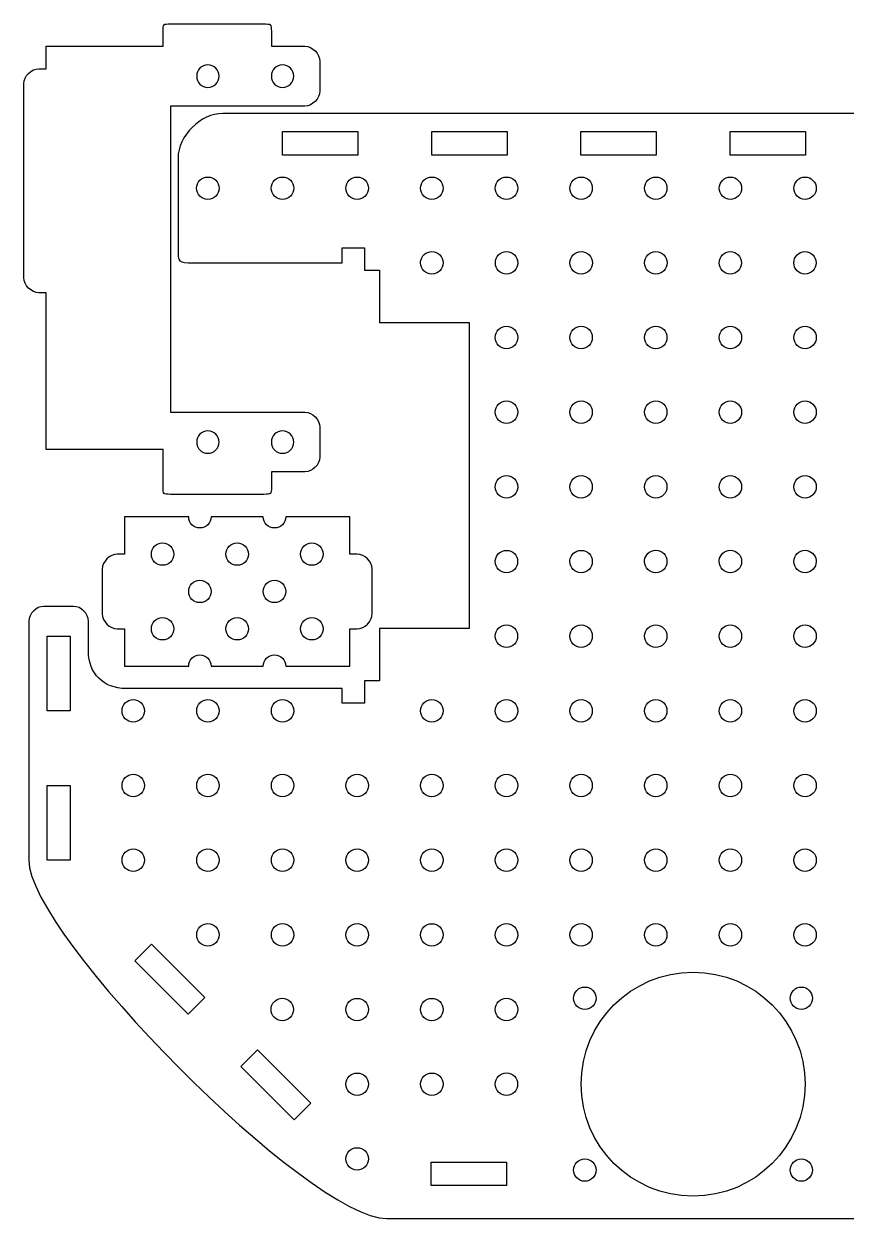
# Model space of a CAD drawing. Extents: x 4 to 302, y -74 to 86.
# Drawn here: x 3.8 to 114, y -74.1 to 86 of the extents above; entities that cross this region are included whole.
import ezdxf

# ---------------------------------------------------------------- set-up
doc = ezdxf.new("R2010")
doc.units = 0
doc.layers.add('Opaque', color=7, linetype='CONTINUOUS')

msp = doc.modelspace()

# ---------------------------------------------------------------- linework, layer by layer
at = {"layer": 'Opaque', "color": 7}
for p, q in [((22.477589, 82.977324), (22.477589, 84.977687)), ((23.477502, 85.9776), (35.886983, 85.9776)), ((36.978392, 84.977151), (36.978392, 82.977324)), ((6.828028, 79.977612), (6.828028, 82.977324)), ((6.828028, 82.977324), (22.477589, 82.977324)), ((36.978392, 82.977324), (41.477974, 82.977324)), ((43.478337, 80.976961), (43.478337, 76.977364)), ((5.828143, 79.977612), (6.828028, 79.977612)), ((26.978271, 78.977727), (26.978271, 78.977727)), ((36.977856, 78.977727), (36.977856, 78.977727)), ((3.828881, 77.977278), (3.828316, 77.977249)), ((3.828881, 51.976991), (3.828881, 77.977278)), ((3.828881, 77.977278), (3.828881, 77.977278)), ((41.477974, 74.977001), (23.478038, 74.977001)), ((23.478038, 74.977001), (23.478038, 33.977055)), ((30.476585, 73.985899), (30.47667, 73.985947)), ((156.477801, 73.985899), (30.476585, 73.985899)), ((38.485826, 71.563907), (48.585769, 71.563907)), ((38.485826, 68.413712), (38.485826, 71.563907)), ((38.485826, 71.563907), (38.485826, 71.563907)), ((48.585769, 71.563907), (48.585769, 68.413712)), ((58.485588, 71.563907), (68.585503, 71.563907)), ((58.485588, 68.413712), (58.485588, 71.563907)), ((58.485588, 71.563907), (58.485588, 71.563907)), ((68.585503, 71.563907), (68.585503, 68.413712)), ((78.426903, 71.561085), (88.526818, 71.561085)), ((78.426903, 68.41089), (78.426903, 71.561085)), ((78.426903, 71.561085), (78.426903, 71.561085)), ((88.526818, 71.561085), (88.526818, 68.41089)), ((98.426637, 71.561085), (108.526552, 71.561085)), ((98.426637, 68.41089), (98.426637, 71.561085)), ((98.426637, 71.561085), (98.426637, 71.561085)), ((108.526552, 71.561085), (108.526552, 68.41089)), ((24.477246, 68.003606), (24.477246, 55.992626)), ((48.585769, 68.413712), (38.485826, 68.413712)), ((68.585503, 68.413712), (58.485588, 68.413712)), ((88.526818, 68.41089), (78.426903, 68.41089)), ((108.526552, 68.41089), (98.426637, 68.41089)), ((28.479073, 65.473464), (28.479073, 65.473464)), ((38.474819, 65.473464), (38.474819, 65.473464)), ((48.474969, 65.473464), (48.474969, 65.473464)), ((58.479521, 65.473464), (58.479521, 65.473464)), ((68.479106, 65.473464), (68.479106, 65.473464)), ((78.479255, 65.473464), (78.479255, 65.473464)), ((88.479404, 65.473464), (88.479404, 65.473464)), ((98.470748, 65.470642), (98.470748, 65.470642)), ((108.470898, 65.470642), (108.470898, 65.470642)), ((46.477372, 53.992266), (46.477372, 55.992626)), ((46.477372, 55.992626), (49.47762, 55.992626)), ((49.47762, 55.992626), (49.47762, 53.990613)), ((58.480057, 55.484209), (58.480057, 55.484209)), ((68.485738, 55.476504), (68.485738, 55.476504)), ((78.482557, 55.476504), (78.482557, 55.476504)), ((88.483835, 55.476504), (88.483835, 55.476504)), ((98.465217, 55.476504), (98.465217, 55.476504)), ((108.465366, 55.476504), (108.465366, 55.476504)), ((26.485342, 53.992266), (46.477372, 53.992266)), ((49.47762, 53.990613), (49.47762, 52.992361)), ((49.47762, 52.992361), (51.477446, 52.992361)), ((51.477446, 52.992361), (51.477446, 45.990826)), ((6.828592, 49.977192), (5.828679, 49.977192)), ((6.828592, 28.97698), (6.828592, 49.977192)), ((51.477446, 45.990826), (58.477319, 45.990826)), ((58.477319, 45.990826), (58.477319, 45.992519)), ((58.477319, 45.992519), (63.477394, 45.992519)), ((63.477394, 45.992519), (63.477394, 45.990826)), ((63.477394, 45.990826), (63.477394, 4.99088)), ((68.478569, 45.482905), (68.478569, 45.482905)), ((78.478154, 45.482905), (78.478154, 45.482905)), ((88.479404, 45.482905), (88.479404, 45.482905)), ((98.471849, 45.482905), (98.471849, 45.482905)), ((108.475836, 45.485727), (108.475836, 45.485727)), ((68.478569, 35.482744), (68.478569, 35.482744)), ((78.478154, 35.482744), (78.478154, 35.482744)), ((88.479404, 35.479922), (88.479404, 35.479922)), ((98.471849, 35.479922), (98.471849, 35.479922)), ((108.475836, 35.483309), (108.475836, 35.483309)), ((23.478038, 33.977055), (41.477974, 33.977055)), ((43.478337, 31.977228), (43.478337, 27.977067)), ((22.478153, 28.97698), (6.828592, 28.97698)), ((22.478153, 23.976906), (22.478153, 28.97698)), ((26.978271, 29.97743), (26.978271, 29.97743)), ((36.977856, 29.97743), (36.977856, 29.97743)), ((41.477974, 25.977269), (36.978957, 25.977269)), ((36.978957, 25.977269), (36.978957, 23.97747)), ((68.478569, 25.483081), (68.478569, 25.483081)), ((78.478154, 25.483081), (78.478154, 25.483081)), ((88.475002, 25.482516), (88.475002, 25.482516)), ((98.471849, 25.482516), (98.471849, 25.482516)), ((108.475836, 25.482516), (108.475836, 25.482516)), ((35.979044, 22.977021), (23.478038, 22.977021)), ((25.902666, 19.976927), (17.327965, 19.976927)), ((17.327965, 19.976927), (17.327965, 14.970249)), ((35.903916, 19.976927), (28.901277, 19.976927)), ((47.47943, 19.976927), (38.902527, 19.976927)), ((47.47943, 14.970785), (47.47943, 19.976927)), ((17.327965, 14.970249), (16.328051, 14.973635)), ((23.900638, 14.975837), (23.900638, 14.975837)), ((33.901888, 14.975837), (33.901888, 14.975837)), ((43.903138, 14.975837), (43.903138, 14.975837)), ((48.478242, 14.974172), (47.47943, 14.970785)), ((68.476904, 15.479553), (68.476904, 15.479553)), ((78.473752, 15.479553), (78.473752, 15.479553)), ((88.475566, 15.485677), (88.475566, 15.485677)), ((98.475151, 15.485677), (98.475151, 15.485677)), ((108.4742, 15.482855), (108.4742, 15.482855)), ((14.327688, 12.973272), (14.327688, 6.973284)), ((50.478041, 6.975514), (50.478041, 12.975502)), ((50.478041, 12.975502), (50.478041, 12.974373)), ((28.901277, 9.975198), (28.901277, 9.975198)), ((38.902527, 9.975198), (38.902527, 9.975198)), ((10.478008, 7.976833), (6.477847, 7.976833)), ((4.47802, 5.977026), (4.47802, -3.023768)), ((12.477806, 1.939375), (12.477806, 5.985293)), ((16.328051, 4.973487), (17.327965, 4.968971)), ((17.327965, 4.968971), (17.327965, -0.022835)), ((23.900638, 4.974587), (23.900638, 4.974587)), ((33.901888, 4.974587), (33.901888, 4.974587)), ((43.903138, 4.974587), (43.903138, 4.974587)), ((47.47943, 4.971793), (48.478242, 4.97518)), ((47.47943, -0.020012), (47.47943, 4.971793)), ((63.477394, 4.99088), (51.477446, 4.99088)), ((51.477446, 4.99088), (51.477446, -2.007351)), ((68.474167, 5.485474), (68.474167, 5.485474)), ((78.474316, 5.485474), (78.474316, 5.485474)), ((88.474437, 5.485474), (88.474437, 5.485474)), ((98.469648, 5.489877), (98.469648, 5.489877)), ((108.469797, 5.489877), (108.469797, 5.489877)), ((6.928217, 3.985618), (10.028259, 3.985618)), ((6.928217, -0.701365), (6.928217, 3.985618)), ((6.928217, 3.985618), (6.928217, 3.985618)), ((10.028259, 3.985618), (10.028259, -0.697507)), ((6.928217, -6.015081), (6.928217, -0.701365)), ((10.028259, -0.697507), (10.028259, -6.015081)), ((17.327965, -0.022835), (19.402721, -0.022835)), ((19.402721, -0.022835), (19.402721, -0.022835)), ((19.402721, -0.022835), (25.903202, -0.022835)), ((28.901813, -0.022835), (35.904452, -0.022835)), ((38.903063, -0.022835), (44.403095, -0.022835)), ((44.403095, -0.022835), (44.403095, -0.020012)), ((44.403095, -0.020012), (47.47943, -0.020012)), ((4.47802, -3.023768), (4.47802, -26.013856)), ((19.476635, -3.014963), (17.476244, -3.024333)), ((28.477436, -3.006158), (19.686609, -3.006158)), ((28.477436, -3.00946), (28.477436, -3.006158)), ((33.47751, -3.00946), (28.477436, -3.00946)), ((34.477396, -3.006158), (33.47751, -3.006158)), ((33.47751, -3.006158), (33.47751, -3.00946)), ((37.370738, -3.006158), (34.477396, -3.006158)), ((39.591036, -3.006158), (37.370738, -3.006158)), ((42.477746, -3.006158), (39.591036, -3.006158)), ((46.477372, -3.006158), (42.477746, -3.006158)), ((46.477372, -3.00946), (46.477372, -3.006158)), ((46.477372, -5.007616), (46.477372, -3.00946)), ((51.477446, -2.007351), (49.47762, -2.007351)), ((49.47762, -2.007351), (49.47762, -5.007616)), ((18.482225, -4.511943), (18.482225, -4.511943)), ((28.482375, -4.511943), (28.482375, -4.511943)), ((38.478121, -4.511943), (38.478121, -4.511943)), ((58.47842, -4.516346), (58.47842, -4.516346)), ((68.478005, -4.516346), (68.478005, -4.516346)), ((78.478154, -4.511943), (78.478154, -4.511943)), ((88.478304, -4.511943), (88.478304, -4.511943)), ((98.473486, -4.511943), (98.473486, -4.511943)), ((108.473635, -4.511943), (108.473635, -4.511943)), ((10.028259, -6.015081), (6.928217, -6.015081)), ((49.47762, -5.007616), (46.477372, -5.007616)), ((18.482225, -14.511683), (18.482225, -14.511683)), ((28.482375, -14.511683), (28.482375, -14.511683)), ((38.478121, -14.511683), (38.478121, -14.511683)), ((48.478271, -14.516114), (48.478271, -14.516114)), ((58.47842, -14.516114), (58.47842, -14.516114)), ((68.478005, -14.516114), (68.478005, -14.516114)), ((78.476517, -14.514985), (78.476517, -14.514985)), ((88.476667, -14.514985), (88.476667, -14.514985)), ((98.476816, -14.514985), (98.476816, -14.514985)), ((108.476401, -14.514985), (108.476401, -14.514985)), ((6.928217, -16.013769), (10.028259, -16.013769)), ((6.928217, -20.700749), (6.928217, -16.013769)), ((6.928217, -16.013769), (6.928217, -16.013769)), ((10.028259, -16.013769), (10.028259, -20.696894)), ((6.928217, -26.014466), (6.928217, -20.700749)), ((10.028259, -20.696894), (10.028259, -26.014466)), ((18.482225, -24.511327), (18.482225, -24.511327)), ((28.482375, -24.511327), (28.482375, -24.511327)), ((38.478121, -24.511327), (38.478121, -24.511327)), ((48.478271, -24.515758), (48.478271, -24.515758)), ((58.47842, -24.515758), (58.47842, -24.515758)), ((68.478005, -24.515758), (68.478005, -24.515758)), ((78.476517, -24.515194), (78.476517, -24.515194)), ((88.476667, -24.515194), (88.476667, -24.515194)), ((98.476816, -24.515194), (98.476816, -24.515194)), ((108.476401, -24.515194), (108.476401, -24.515194)), ((10.028259, -26.014466), (6.928217, -26.014466)), ((28.482375, -34.512089), (28.482375, -34.512089)), ((38.478121, -34.512089), (38.478121, -34.512089)), ((48.478271, -34.512089), (48.478271, -34.512089)), ((58.473453, -34.516605), (58.473453, -34.516605)), ((68.473066, -34.51096), (68.473066, -34.51096)), ((78.476517, -34.514911), (78.476517, -34.514911)), ((88.476667, -34.514911), (88.476667, -34.514911)), ((98.476816, -34.514911), (98.476816, -34.514911)), ((108.476401, -34.514911), (108.476401, -34.514911)), ((18.692255, -39.48526), (20.919722, -37.257798)), ((20.919722, -37.257798), (28.061243, -44.399344)), ((20.919722, -37.257798), (20.919722, -37.257798)), ((25.833804, -46.626805), (18.692255, -39.48526)), ((93.477842, -41.00937), (93.477842, -41.00937)), ((78.97701, -43.008629), (78.97701, -43.008629)), ((107.977009, -43.008629), (107.977009, -43.008629)), ((28.061243, -44.399344), (25.833804, -46.626805)), ((38.442279, -44.501872), (38.442279, -44.501872)), ((48.478271, -44.515786), (48.478271, -44.515786)), ((58.47842, -44.515786), (58.47842, -44.515786)), ((68.478005, -44.510142), (68.478005, -44.510142)), ((32.893762, -53.626825), (35.121229, -51.399364)), ((35.121229, -51.399364), (42.262778, -58.54146)), ((35.121229, -51.399364), (35.121229, -51.399364)), ((40.035311, -60.768921), (32.893762, -53.626825)), ((48.478271, -54.515938), (48.478271, -54.515938)), ((58.477856, -54.515938), (58.477856, -54.515938)), ((68.477469, -54.510435), (68.477469, -54.510435)), ((42.262778, -58.54146), (40.035311, -60.768921)), ((48.478271, -64.516085), (48.478271, -64.516085)), ((58.397394, -66.436519), (68.497309, -66.436519)), ((58.397394, -69.586715), (58.397394, -66.436519)), ((58.397394, -66.436519), (58.397394, -66.436519)), ((68.497309, -66.436519), (68.497309, -69.586715)), ((78.97701, -66.009328), (78.97701, -66.009328)), ((107.977009, -66.009328), (107.977009, -66.009328)), ((68.497309, -69.586715), (58.397394, -69.586715)), ((52.469598, -74.004308), (93.477814, -74.004308)), ((93.477814, -74.004308), (134.486565, -74.004308))]:
    msp.add_line(p, q, dxfattribs=at)
for points in [[(22.477589, 84.977687), (22.477589, 85.977685), (22.477504, 85.977628), (23.477502, 85.9776)], [(35.886983, 85.9776), (36.978392, 85.977657), (36.978392, 85.9776), (36.978392, 84.977151)], [(41.477974, 82.977324), (42.477972, 82.977324), (43.478337, 81.976959), (43.478337, 80.976961)], [(28.478113, 80.477569), (27.649847, 80.477484), (26.978356, 79.806049), (26.978271, 78.977727)], [(29.977983, 78.977727), (29.977898, 79.806049), (29.306435, 80.477484), (28.478113, 80.477569)], [(38.478234, 80.477569), (37.649714, 80.477795), (36.977913, 79.806247), (36.977856, 78.977727)], [(39.978104, 78.977727), (39.97802, 79.806049), (39.306585, 80.477484), (38.478234, 80.477569)], [(3.828316, 77.977249), (3.828316, 78.977304), (4.828145, 79.977612), (5.828143, 79.977612)], [(26.978271, 78.977727), (26.978046, 78.149207), (27.649622, 77.477406), (28.478113, 77.477293)], [(28.478113, 77.477293), (29.306661, 77.477406), (29.978209, 78.149207), (29.977983, 78.977727)], [(36.977856, 78.977727), (36.97763, 78.148982), (37.649517, 77.477095), (38.478234, 77.477293)], [(38.478234, 77.477293), (39.30681, 77.477406), (39.978302, 78.149207), (39.978104, 78.977727)], [(43.478337, 76.977364), (43.478337, 75.977366), (42.477972, 74.973756), (41.477974, 74.977001)], [(30.47667, 73.985947), (27.482546, 73.985998), (24.488958, 70.997741), (24.477246, 68.003606)], [(26.970962, 63.965339), (26.970962, 64.793746), (27.650666, 65.473464), (28.479073, 65.473464)], [(28.479073, 65.473464), (29.307508, 65.473464), (29.978406, 64.793743), (29.978378, 63.965339)], [(36.975514, 63.965339), (36.975514, 64.793746), (37.646384, 65.473464), (38.474819, 65.473464)], [(38.474819, 65.473464), (39.303226, 65.473464), (39.974125, 64.793681), (39.974125, 63.965339)], [(46.975663, 63.965339), (46.975663, 64.793746), (47.646562, 65.473464), (48.474969, 65.473464)], [(48.474969, 65.473464), (49.303404, 65.473464), (49.974274, 64.793681), (49.974274, 63.965339)], [(56.971382, 63.965339), (56.971382, 64.793746), (57.651114, 65.473464), (58.479521, 65.473464)], [(58.479521, 65.473464), (59.307956, 65.473464), (59.978854, 64.793743), (59.978826, 63.965339)], [(66.970995, 63.965339), (66.970995, 64.793746), (67.650699, 65.473464), (68.479106, 65.473464)], [(68.479106, 65.473464), (69.307541, 65.473464), (69.978439, 64.793743), (69.978411, 63.965339)], [(76.971144, 63.965339), (76.971144, 64.793746), (77.650848, 65.473464), (78.479255, 65.473464)], [(78.479255, 65.473464), (79.30769, 65.473464), (79.978589, 64.793743), (79.97856, 63.965339)], [(86.971293, 63.965339), (86.971293, 64.793746), (87.650997, 65.473464), (88.479404, 65.473464)], [(88.479404, 65.473464), (89.307839, 65.473464), (89.978738, 64.793743), (89.97871, 63.965339)], [(96.971443, 63.962517), (96.971414, 64.790924), (97.642285, 65.470642), (98.470748, 65.470642)], [(98.470748, 65.470642), (99.299099, 65.470642), (99.978859, 64.790924), (99.978859, 63.962517)], [(106.971592, 63.962517), (106.971592, 64.790924), (107.642462, 65.470642), (108.470898, 65.470642)], [(108.470898, 65.470642), (109.299304, 65.470642), (109.979065, 64.790924), (109.979008, 63.962517)], [(28.479073, 62.466034), (27.650666, 62.466034), (26.970962, 63.136904), (26.970962, 63.965339)], [(29.978378, 63.965339), (29.978378, 63.136904), (29.307508, 62.466031), (28.479073, 62.466034)], [(38.474819, 62.466034), (37.646384, 62.466034), (36.975514, 63.136845), (36.975514, 63.965339)], [(39.974125, 63.965339), (39.974125, 63.136848), (39.303226, 62.466031), (38.474819, 62.466034)], [(48.474969, 62.466034), (47.646562, 62.466034), (46.975663, 63.136845), (46.975663, 63.965339)], [(49.974274, 63.965339), (49.974274, 63.136848), (49.303404, 62.466031), (48.474969, 62.466034)], [(58.479521, 62.466034), (57.651114, 62.466034), (56.971382, 63.136904), (56.971382, 63.965339)], [(59.978826, 63.965339), (59.978826, 63.136904), (59.307956, 62.466031), (58.479521, 62.466034)], [(68.479106, 62.466034), (67.650699, 62.466034), (66.970995, 63.136904), (66.970995, 63.965339)], [(69.978411, 63.965339), (69.978411, 63.136904), (69.307541, 62.466031), (68.479106, 62.466034)], [(78.479255, 62.466034), (77.650848, 62.466034), (76.971144, 63.136904), (76.971144, 63.965339)], [(79.97856, 63.965339), (79.97856, 63.136904), (79.30769, 62.466031), (78.479255, 62.466034)], [(88.479404, 62.466034), (87.650997, 62.466034), (86.971293, 63.136904), (86.971293, 63.965339)], [(89.97871, 63.965339), (89.97871, 63.136904), (89.307839, 62.466031), (88.479404, 62.466034)], [(98.470748, 62.463212), (97.642257, 62.463212), (96.971443, 63.134082), (96.971443, 63.962517)], [(99.978859, 63.962517), (99.978859, 63.134082), (99.299127, 62.463212), (98.470748, 62.463212)], [(108.470898, 62.463212), (107.642462, 62.463212), (106.971592, 63.134082), (106.971592, 63.962517)], [(109.979008, 63.962517), (109.979008, 63.134082), (109.299304, 62.463212), (108.470898, 62.463212)], [(24.477246, 55.992626), (24.477246, 53.992549), (24.477274, 53.992501), (26.485342, 53.992266)], [(56.98078, 54.143653), (57.057431, 54.899952), (57.703494, 55.484209), (58.480057, 55.484209)], [(58.480057, 55.484209), (59.308577, 55.484209), (59.979391, 54.813338), (59.979391, 53.984903)], [(66.986432, 53.977199), (66.986432, 54.805634), (67.657274, 55.476504), (68.485738, 55.476504)], [(68.485738, 55.476504), (69.314145, 55.476504), (69.985043, 54.805634), (69.985043, 53.977199)], [(76.98328, 53.977199), (76.98328, 54.805634), (77.654235, 55.476504), (78.482557, 55.476504)], [(78.482557, 55.476504), (79.311077, 55.476504), (79.981891, 54.805634), (79.981891, 53.977199)], [(86.984501, 53.977199), (86.984501, 54.805634), (87.655344, 55.476504), (88.483835, 55.476504)], [(88.483835, 55.476504), (89.312242, 55.476504), (89.983112, 54.805634), (89.983112, 53.977199)], [(96.965911, 53.977199), (96.965911, 54.805634), (97.636725, 55.476504), (98.465217, 55.476504)], [(98.465217, 55.476504), (99.293567, 55.476504), (99.964522, 54.805634), (99.964522, 53.977199)], [(106.96606, 53.977199), (106.96606, 54.805634), (107.636874, 55.476504), (108.465366, 55.476504)], [(108.465366, 55.476504), (109.293716, 55.476504), (109.964672, 54.805634), (109.964672, 53.977199)], [(56.98078, 53.984903), (56.98078, 54.036691), (56.9757, 54.09322), (56.98078, 54.143653)], [(58.480057, 52.476778), (57.651735, 52.476778), (56.98078, 53.156468), (56.98078, 53.984903)], [(59.979391, 53.984903), (59.979391, 53.156468), (59.308577, 52.476778), (58.480057, 52.476778)], [(68.485738, 52.477893), (67.657246, 52.477893), (66.986432, 53.148789), (66.986432, 53.977199)], [(69.985043, 53.977199), (69.985043, 53.148789), (69.314088, 52.477893), (68.485738, 52.477893)], [(78.482557, 52.477893), (77.65415, 52.477893), (76.983223, 53.148789), (76.98328, 53.977199)], [(79.981891, 53.977199), (79.981891, 53.148789), (79.311048, 52.477893), (78.482557, 52.477893)], [(88.483835, 52.477893), (87.655315, 52.477893), (86.984558, 53.148789), (86.984501, 53.977199)], [(89.983112, 53.977199), (89.983112, 53.148789), (89.312157, 52.477893), (88.483835, 52.477893)], [(98.465217, 52.477893), (97.636753, 52.477893), (96.965911, 53.148789), (96.965911, 53.977199)], [(99.964522, 53.977199), (99.964522, 53.148789), (99.293652, 52.477893), (98.465217, 52.477893)], [(108.465366, 52.477893), (107.636903, 52.477893), (106.96606, 53.148789), (106.96606, 53.977199)], [(109.964672, 53.977199), (109.964672, 53.148789), (109.293801, 52.477893), (108.465366, 52.477893)], [(5.828679, 49.977192), (4.828681, 49.977192), (3.828881, 50.976993), (3.828881, 51.976991)], [(66.979264, 43.97478), (66.979264, 44.803215), (67.650191, 45.482905), (68.478569, 45.482905)], [(68.478569, 45.482905), (69.307033, 45.482905), (69.977903, 44.803215), (69.977875, 43.97478)], [(76.978849, 43.97478), (76.978849, 44.803215), (77.649776, 45.482905), (78.478154, 45.482905)], [(78.478154, 45.482905), (79.306618, 45.482905), (79.977488, 44.803215), (79.97746, 43.97478)], [(86.971293, 43.97478), (86.971293, 44.803215), (87.651026, 45.482905), (88.479404, 45.482905)], [(88.479404, 45.482905), (89.307896, 45.482905), (89.97871, 44.803215), (89.97871, 43.97478)], [(96.972543, 43.97478), (96.972543, 44.803215), (97.643498, 45.482905), (98.471849, 45.482905)], [(98.471849, 45.482905), (99.30034, 45.482905), (99.971154, 44.803215), (99.971154, 43.97478)], [(106.976531, 43.977602), (106.976531, 44.806037), (107.647345, 45.485727), (108.475836, 45.485727)], [(108.475836, 45.485727), (109.304187, 45.485727), (109.975142, 44.806037), (109.975142, 43.977602)], [(68.478569, 42.475475), (67.650191, 42.475475), (66.979292, 43.146345), (66.979264, 43.97478)], [(69.977875, 43.97478), (69.977875, 43.146345), (69.307004, 42.475475), (68.478569, 42.475475)], [(78.478154, 42.475475), (77.649776, 42.475475), (76.978877, 43.146345), (76.978849, 43.97478)], [(79.97746, 43.97478), (79.97746, 43.146345), (79.306589, 42.475475), (78.478154, 42.475475)], [(88.479404, 42.475475), (87.651026, 42.475475), (86.971293, 43.146373), (86.971293, 43.97478)], [(89.97871, 43.97478), (89.97871, 43.146373), (89.307896, 42.475475), (88.479404, 42.475475)], [(98.471849, 42.475475), (97.643414, 42.475475), (96.972543, 43.146373), (96.972543, 43.97478)], [(99.971154, 43.97478), (99.971154, 43.146373), (99.300312, 42.475475), (98.471849, 42.475475)], [(108.475836, 42.478297), (107.647373, 42.478297), (106.976531, 43.149195), (106.976531, 43.977602)], [(109.975142, 43.977602), (109.975142, 43.149195), (109.304272, 42.478297), (108.475836, 42.478297)], [(66.979264, 33.974619), (66.979264, 34.803055), (67.650191, 35.482744), (68.478569, 35.482744)], [(68.478569, 35.482744), (69.307033, 35.482744), (69.977903, 34.803055), (69.977875, 33.974619)], [(76.978849, 33.974619), (76.978849, 34.803055), (77.649776, 35.482744), (78.478154, 35.482744)], [(78.478154, 35.482744), (79.306618, 35.482744), (79.977488, 34.803055), (79.97746, 33.974619)], [(86.971293, 33.980617), (86.971293, 34.809052), (87.651026, 35.479922), (88.479404, 35.479922)], [(88.479404, 35.479922), (89.307896, 35.479922), (89.97871, 34.809052), (89.97871, 33.980617)], [(96.972543, 33.980617), (96.972543, 34.809052), (97.643498, 35.479922), (98.471849, 35.479922)], [(98.471849, 35.479922), (99.30034, 35.479922), (99.971154, 34.809052), (99.971154, 33.980617)], [(106.976531, 33.984003), (106.976531, 34.812438), (107.647345, 35.483309), (108.475836, 35.483309)], [(108.475836, 35.483309), (109.304187, 35.483309), (109.975142, 34.812436), (109.975142, 33.984003)], [(41.477974, 33.977055), (42.477972, 33.977027), (43.478337, 32.977226), (43.478337, 31.977228)], [(68.478569, 32.475314), (67.650191, 32.475314), (66.979292, 33.146184), (66.979264, 33.974619)], [(69.977875, 33.974619), (69.977875, 33.146184), (69.307004, 32.475314), (68.478569, 32.475314)], [(78.478154, 32.475314), (77.649776, 32.475314), (76.978877, 33.146184), (76.978849, 33.974619)], [(79.97746, 33.974619), (79.97746, 33.146184), (79.306589, 32.475314), (78.478154, 32.475314)], [(88.479404, 32.481311), (87.651026, 32.481311), (86.971293, 33.152182), (86.971293, 33.980617)], [(89.97871, 33.980617), (89.97871, 33.152182), (89.307896, 32.481311), (88.479404, 32.481311)], [(98.471849, 32.481311), (97.643414, 32.481311), (96.972543, 33.152182), (96.972543, 33.980617)], [(99.971154, 33.980617), (99.971154, 33.152182), (99.300312, 32.481311), (98.471849, 32.481311)], [(108.475836, 32.484698), (107.647373, 32.484698), (106.976531, 33.155571), (106.976531, 33.984003)], [(109.975142, 33.984003), (109.975142, 33.155571), (109.304272, 32.484698), (108.475836, 32.484698)], [(28.478113, 31.4773), (27.649847, 31.477215), (26.978328, 30.805752), (26.978271, 29.97743)], [(29.977983, 29.97743), (29.977898, 30.805752), (29.306435, 31.477215), (28.478113, 31.4773)], [(38.478234, 31.4773), (37.649714, 31.477526), (36.977913, 30.805978), (36.977856, 29.97743)], [(39.978104, 29.97743), (39.97802, 30.805752), (39.306585, 31.477215), (38.478234, 31.4773)], [(26.978271, 29.97743), (26.978328, 29.149108), (27.649847, 28.477673), (28.478113, 28.477588)], [(28.478113, 28.477588), (29.306435, 28.477673), (29.977898, 29.149108), (29.977983, 29.97743)], [(36.977856, 29.97743), (36.977913, 29.14891), (37.649714, 28.477362), (38.478234, 28.477588)], [(38.478234, 28.477588), (39.306585, 28.477673), (39.977991, 29.149108), (39.978104, 29.97743)], [(43.478337, 27.977067), (43.478337, 26.977069), (42.477972, 25.977297), (41.477974, 25.977269)], [(66.979264, 23.974956), (66.979264, 24.803391), (67.650191, 25.483081), (68.478569, 25.483081)], [(68.478569, 25.483081), (69.307033, 25.483081), (69.977903, 24.803391), (69.977875, 23.974956)], [(76.978849, 23.974956), (76.978849, 24.803391), (77.649776, 25.483081), (78.478154, 25.483081)], [(78.478154, 25.483081), (79.306618, 25.483081), (79.977488, 24.803391), (79.97746, 23.974956)], [(86.975696, 23.983211), (86.975696, 24.811646), (87.646538, 25.482516), (88.475002, 25.482516)], [(88.475002, 25.482516), (89.303408, 25.482516), (89.974307, 24.811646), (89.974307, 23.983211)], [(96.972543, 23.983211), (96.972543, 24.811646), (97.643498, 25.482516), (98.471849, 25.482516)], [(98.471849, 25.482516), (99.30034, 25.482516), (99.971154, 24.811646), (99.971154, 23.983211)], [(106.976531, 23.983211), (106.976531, 24.811646), (107.647345, 25.482516), (108.475836, 25.482516)], [(108.475836, 25.482516), (109.304187, 25.482516), (109.975142, 24.811646), (109.975142, 23.983211)], [(23.478038, 22.977021), (22.47804, 22.977049), (22.504202, 22.977246), (22.478153, 23.976906)], [(36.978957, 23.97747), (36.978957, 22.977472), (36.979042, 22.976992), (35.979044, 22.977021)], [(68.478569, 22.47565), (67.650191, 22.47565), (66.979292, 23.14652), (66.979264, 23.974956)], [(69.977875, 23.974956), (69.977875, 23.14652), (69.307004, 22.47565), (68.478569, 22.47565)], [(78.478154, 22.47565), (77.649776, 22.47565), (76.978877, 23.14652), (76.978849, 23.974956)], [(79.97746, 23.974956), (79.97746, 23.14652), (79.306589, 22.47565), (78.478154, 22.47565)], [(88.475002, 22.483905), (87.64651, 22.483905), (86.975696, 23.154804), (86.975696, 23.983211)], [(89.974307, 23.983211), (89.974307, 23.154804), (89.303352, 22.483905), (88.475002, 22.483905)], [(98.471849, 22.483905), (97.643414, 22.483905), (96.972543, 23.154804), (96.972543, 23.983211)], [(99.971154, 23.983211), (99.971154, 23.154804), (99.300312, 22.483905), (98.471849, 22.483905)], [(108.475836, 22.483905), (107.647373, 22.483905), (106.976531, 23.154804), (106.976531, 23.983211)], [(109.975142, 23.983211), (109.975142, 23.154804), (109.304272, 22.483905), (108.475836, 22.483905)], [(25.902666, 19.976927), (25.902666, 19.977097), (25.902666, 19.976927), (25.902666, 19.976927)], [(27.401972, 18.477622), (26.573565, 18.477622), (25.902666, 19.148492), (25.902666, 19.976927)], [(28.901277, 19.976927), (28.901277, 19.148492), (28.230407, 18.477622), (27.401972, 18.477622)], [(28.901277, 19.976927), (28.901277, 19.97673), (28.901277, 19.976927), (28.901277, 19.976927)], [(35.903916, 19.976927), (35.903916, 19.977097), (35.903916, 19.976927), (35.903916, 19.976927)], [(37.403222, 18.477622), (36.574815, 18.477622), (35.903916, 19.148492), (35.903916, 19.976927)], [(38.902527, 19.976927), (38.902527, 19.148492), (38.231657, 18.477622), (37.403222, 18.477622)], [(38.902527, 19.976927), (38.902527, 19.97673), (38.902527, 19.976927), (38.902527, 19.976927)], [(20.902591, 14.975837), (20.902591, 15.8043), (21.573462, 16.475142), (22.401897, 16.475142)], [(22.401897, 16.475142), (23.230276, 16.475142), (23.900638, 15.8043), (23.900638, 14.975837)], [(30.903277, 14.975837), (30.903277, 15.804272), (31.574147, 16.475142), (32.402582, 16.475142)], [(32.402582, 16.475142), (33.230989, 16.475142), (33.901888, 15.8043), (33.901888, 14.975837)], [(40.904527, 14.975837), (40.904527, 15.8043), (41.575397, 16.475142), (42.403832, 16.475142)], [(42.403832, 16.475142), (43.232239, 16.475142), (43.903138, 15.8043), (43.903138, 14.975837)], [(16.328051, 14.973635), (15.328053, 14.973635), (14.327688, 13.97327), (14.327688, 12.973272)], [(22.401897, 13.476531), (21.573462, 13.476531), (20.902591, 14.147402), (20.902591, 14.975837)], [(23.900638, 14.975837), (23.900638, 14.147402), (23.230276, 13.476531), (22.401897, 13.476531)], [(32.402582, 13.476531), (31.574147, 13.476531), (30.903277, 14.147402), (30.903277, 14.975837)], [(33.901888, 14.975837), (33.901888, 14.14743), (33.230989, 13.476531), (32.402582, 13.476531)], [(42.403832, 13.476531), (41.575397, 13.476531), (40.904527, 14.147402), (40.904527, 14.975837)], [(43.903138, 14.975837), (43.903138, 14.147402), (43.232239, 13.476531), (42.403832, 13.476531)], [(50.478041, 12.974373), (50.478041, 13.974371), (49.47824, 14.974172), (48.478242, 14.974172)], [(66.977599, 14.130176), (67.054335, 14.886477), (67.700257, 15.479553), (68.476904, 15.479553)], [(68.476904, 15.479553), (69.305339, 15.479553), (69.97621, 14.808683), (69.97621, 13.980245)], [(76.974446, 14.130176), (77.051154, 14.886477), (77.697104, 15.479553), (78.473752, 15.479553)], [(78.473752, 15.479553), (79.302158, 15.479553), (79.973057, 14.808683), (79.973057, 13.980245)], [(86.97626, 14.136297), (87.052997, 14.892601), (87.698947, 15.485677), (88.475566, 15.485677)], [(88.475566, 15.485677), (89.304001, 15.485674), (89.974872, 14.814804), (89.974872, 13.986369)], [(96.975845, 14.136297), (97.052582, 14.892601), (97.698532, 15.485677), (98.475151, 15.485677)], [(98.475151, 15.485677), (99.303586, 15.485674), (99.974456, 14.814804), (99.974456, 13.986369)], [(106.974894, 13.983547), (106.974894, 14.811985), (107.645821, 15.482855), (108.4742, 15.482855)], [(108.4742, 15.482855), (109.250875, 15.482855), (109.896684, 14.889779), (109.973505, 14.133478)], [(66.977599, 13.980245), (66.977599, 14.032033), (66.972519, 14.079743), (66.977599, 14.130176)], [(68.476904, 12.48094), (67.648469, 12.48094), (66.977599, 13.151838), (66.977599, 13.980245)], [(69.97621, 13.980245), (69.97621, 13.151838), (69.305339, 12.48094), (68.476904, 12.48094)], [(76.974446, 13.980245), (76.974446, 14.032033), (76.969366, 14.079743), (76.974446, 14.130176)], [(78.473752, 12.48094), (77.645316, 12.48094), (76.974446, 13.151838), (76.974446, 13.980245)], [(79.973057, 13.980245), (79.973057, 13.151838), (79.302158, 12.48094), (78.473752, 12.48094)], [(86.97626, 13.986369), (86.97626, 14.038157), (86.97118, 14.085867), (86.97626, 14.136297)], [(88.475566, 12.487064), (87.647131, 12.487064), (86.97626, 13.15796), (86.97626, 13.986369)], [(89.974872, 13.986369), (89.974872, 13.15796), (89.304001, 12.487061), (88.475566, 12.487064)], [(96.975845, 13.986369), (96.975845, 14.038157), (96.970765, 14.085867), (96.975845, 14.136297)], [(98.475151, 12.487064), (97.646716, 12.487064), (96.975845, 13.15796), (96.975845, 13.986369)], [(99.974456, 13.986369), (99.974456, 13.15796), (99.303586, 12.487061), (98.475151, 12.487064)], [(108.4742, 12.484242), (107.645821, 12.484242), (106.974838, 13.15514), (106.974894, 13.983547)], [(109.973505, 13.983547), (109.973505, 13.15514), (109.302663, 12.484242), (108.4742, 12.484242)], [(109.973505, 14.133478), (109.978585, 14.083045), (109.973477, 14.035335), (109.973505, 13.983547)], [(25.902666, 9.975198), (25.902666, 10.803633), (26.573565, 11.474475), (27.401972, 11.474503)], [(27.401972, 11.474503), (28.230407, 11.474503), (28.901277, 10.803633), (28.901277, 9.975198)], [(35.903916, 9.975198), (35.903916, 10.803633), (36.574815, 11.474475), (37.403222, 11.474503)], [(37.403222, 11.474503), (38.231657, 11.474503), (38.902527, 10.803633), (38.902527, 9.975198)], [(27.401972, 8.475892), (26.573565, 8.475892), (25.902666, 9.146791), (25.902666, 9.975198)], [(28.901277, 9.975198), (28.901277, 9.146791), (28.230407, 8.475892), (27.401972, 8.475892)], [(37.403222, 8.475892), (36.574815, 8.475892), (35.903916, 9.146791), (35.903916, 9.975198)], [(38.902527, 9.975198), (38.902527, 9.146791), (38.231657, 8.475892), (37.403222, 8.475892)], [(6.477847, 7.976833), (5.477849, 7.976833), (4.47802, 6.977024), (4.47802, 5.977026)], [(12.477806, 5.985293), (12.477948, 6.976937), (11.477978, 7.976833), (10.478008, 7.976833)], [(14.327688, 6.973284), (14.327688, 5.973287), (15.328053, 4.973487), (16.328051, 4.973487)], [(20.902591, 4.974587), (20.902591, 5.803022), (21.573462, 6.473893), (22.401897, 6.473893)], [(22.401897, 6.473893), (23.230276, 6.473893), (23.900638, 5.803022), (23.900638, 4.974587)], [(30.903277, 4.974587), (30.903277, 5.802994), (31.574147, 6.473893), (32.402582, 6.473893)], [(32.402582, 6.473893), (33.230989, 6.473893), (33.901888, 5.803022), (33.901888, 4.974587)], [(40.904527, 4.974587), (40.904527, 5.803022), (41.575397, 6.473893), (42.403832, 6.473893)], [(42.403832, 6.473893), (43.232239, 6.473893), (43.903138, 5.803022), (43.903138, 4.974587)], [(48.478242, 4.97518), (49.47824, 4.97518), (50.478041, 5.975517), (50.478041, 6.975514)], [(22.401897, 3.475282), (21.573462, 3.475282), (20.902591, 4.146124), (20.902591, 4.974587)], [(23.900638, 4.974587), (23.900638, 4.146124), (23.230276, 3.475282), (22.401897, 3.475282)], [(32.402582, 3.475282), (31.574147, 3.475282), (30.903277, 4.146124), (30.903277, 4.974587)], [(33.901888, 4.974587), (33.901888, 4.146152), (33.230989, 3.475282), (32.402582, 3.475282)], [(42.403832, 3.475282), (41.575397, 3.475282), (40.904527, 4.146124), (40.904527, 4.974587)], [(43.903138, 4.974587), (43.903138, 4.146124), (43.232239, 3.475282), (42.403832, 3.475282)], [(66.974297, 3.985618), (66.974381, 4.813941), (67.645844, 5.485418), (68.474167, 5.485474)], [(68.474167, 5.485474), (69.302686, 5.4857), (69.974488, 4.814138), (69.974573, 3.985618)], [(76.97501, 3.986169), (76.97501, 4.814604), (77.645937, 5.485474), (78.474316, 5.485474)], [(78.474316, 5.485474), (79.302751, 5.485474), (79.97365, 4.814604), (79.973622, 3.986169)], [(86.975132, 3.986169), (86.975132, 4.814604), (87.645946, 5.485474), (88.474437, 5.485474)], [(88.474437, 5.485474), (89.302816, 5.485474), (89.973743, 4.814604), (89.973743, 3.986169)], [(96.970342, 3.990571), (96.970342, 4.819007), (97.641212, 5.489877), (98.469648, 5.489877)], [(98.469648, 5.489877), (99.298054, 5.489877), (99.977758, 4.819007), (99.977758, 3.990571)], [(106.970491, 3.990571), (106.970491, 4.819007), (107.641362, 5.489877), (108.469797, 5.489877)], [(108.469797, 5.489877), (109.298204, 5.489877), (109.977908, 4.819007), (109.977908, 3.990571)], [(68.474167, 2.485763), (67.645844, 2.485847), (66.974381, 3.157296), (66.974297, 3.985618)], [(69.974573, 3.985618), (69.974404, 3.15707), (69.302686, 2.485537), (68.474167, 2.485763)], [(78.474316, 2.486863), (77.645937, 2.486863), (76.975039, 3.157762), (76.97501, 3.986169)], [(79.973622, 3.986169), (79.973622, 3.157762), (79.302808, 2.486863), (78.474316, 2.486863)], [(88.474437, 2.486863), (87.645946, 2.486863), (86.975132, 3.157762), (86.975132, 3.986169)], [(89.973743, 3.986169), (89.973743, 3.157762), (89.302816, 2.486863), (88.474437, 2.486863)], [(98.469648, 2.482446), (97.641212, 2.482446), (96.970314, 3.162165), (96.970342, 3.990571)], [(99.977758, 3.990571), (99.977758, 3.162165), (99.298054, 2.482446), (98.469648, 2.482446)], [(108.469797, 2.482446), (107.641362, 2.482446), (106.970463, 3.162165), (106.970491, 3.990571)], [(109.977908, 3.990571), (109.977908, 3.162165), (109.298204, 2.482446), (108.469797, 2.482446)], [(12.477806, 1.920071), (12.477806, 1.926618), (12.477806, 1.932799), (12.477806, 1.939375)], [(17.476244, -3.024333), (14.482911, -3.024333), (12.48664, -1.032425), (12.477806, 1.920071)], [(25.903202, -0.022835), (25.903202, 0.805601), (26.574101, 1.476443), (27.402508, 1.476471)], [(27.402508, 1.476471), (28.230943, 1.476471), (28.901813, 0.805601), (28.901813, -0.022835)], [(35.904452, -0.022835), (35.904452, 0.805601), (36.575351, 1.476443), (37.403758, 1.476471)], [(37.403758, 1.476471), (38.232193, 1.476471), (38.903063, 0.805601), (38.903063, -0.022835)], [(19.686609, -3.006158), (19.616251, -3.008416), (19.548122, -3.014963), (19.476635, -3.014963)], [(16.974114, -6.011249), (16.974114, -5.182814), (17.653762, -4.511943), (18.482225, -4.511943)], [(18.482225, -4.511943), (19.310632, -4.511943), (19.981531, -5.182785), (19.981531, -6.011249)], [(26.974264, -6.011249), (26.974264, -5.182814), (27.653911, -4.511943), (28.482375, -4.511943)], [(28.482375, -4.511943), (29.310782, -4.511943), (29.98168, -5.182785), (29.98168, -6.011249)], [(36.978816, -6.011249), (36.978816, -5.182814), (37.649714, -4.511943), (38.478121, -4.511943)], [(38.478121, -4.511943), (39.306556, -4.511943), (39.977427, -5.182785), (39.977427, -6.011249)], [(56.978014, -6.016755), (56.977788, -5.188009), (57.649674, -4.51612), (58.47842, -4.516346)], [(58.47842, -4.516346), (59.306968, -4.516416), (59.978488, -5.188221), (59.978262, -6.016755)], [(66.978163, -6.016755), (66.977937, -5.188221), (67.649457, -4.516416), (68.478005, -4.516346)], [(68.478005, -4.516346), (69.30675, -4.51612), (69.978637, -5.188009), (69.978411, -6.016755)], [(76.978849, -6.011249), (76.978849, -5.182814), (77.649747, -4.511943), (78.478154, -4.511943)], [(78.478154, -4.511943), (79.306589, -4.511943), (79.97746, -5.182814), (79.97746, -6.011249)], [(86.978998, -6.011249), (86.978998, -5.182814), (87.649812, -4.511943), (88.478304, -4.511943)], [(88.478304, -4.511943), (89.306682, -4.511943), (89.977609, -5.182814), (89.977609, -6.011249)], [(96.97418, -6.011249), (96.97418, -5.182814), (97.645051, -4.511943), (98.473486, -4.511943)], [(98.473486, -4.511943), (99.301893, -4.511943), (99.981625, -5.182814), (99.981625, -6.011249)], [(106.97433, -6.011249), (106.97433, -5.182814), (107.6452, -4.511943), (108.473635, -4.511943)], [(108.473635, -4.511943), (109.302042, -4.511943), (109.981774, -5.182814), (109.981774, -6.011249)], [(18.482225, -7.519374), (17.65379, -7.519345), (16.974114, -6.839656), (16.974114, -6.011249)], [(19.981531, -6.011249), (19.981531, -6.839656), (19.310632, -7.519374), (18.482225, -7.519374)], [(28.482375, -7.519374), (27.65394, -7.519345), (26.974264, -6.839656), (26.974264, -6.011249)], [(29.98168, -6.011249), (29.98168, -6.839656), (29.310782, -7.519374), (28.482375, -7.519374)], [(38.478121, -7.519374), (37.649714, -7.519345), (36.978816, -6.839684), (36.978816, -6.011249)], [(39.977427, -6.011249), (39.977427, -6.839712), (39.306556, -7.519345), (38.478121, -7.519374)], [(58.47842, -7.516611), (57.6499, -7.516836), (56.978098, -6.845289), (56.978014, -6.016755)], [(59.978262, -6.016755), (59.978177, -6.84508), (59.306742, -7.51654), (58.47842, -7.516611)], [(68.478005, -7.516611), (67.649683, -7.51654), (66.978248, -6.84508), (66.978163, -6.016755)], [(69.978411, -6.016755), (69.978326, -6.845289), (69.306525, -7.516836), (68.478005, -7.516611)], [(78.478154, -7.519374), (77.649747, -7.519345), (76.978849, -6.839684), (76.978849, -6.011249)], [(79.97746, -6.011249), (79.97746, -6.839712), (79.306618, -7.519345), (78.478154, -7.519374)], [(88.478304, -7.519374), (87.649812, -7.519345), (86.978998, -6.839684), (86.978998, -6.011249)], [(89.977609, -6.011249), (89.977609, -6.839712), (89.306682, -7.519345), (88.478304, -7.519374)], [(98.473486, -7.519374), (97.645051, -7.519345), (96.974152, -6.839684), (96.97418, -6.011249)], [(99.981625, -6.011249), (99.981625, -6.839656), (99.301893, -7.519374), (98.473486, -7.519374)], [(108.473635, -7.519374), (107.6452, -7.519345), (106.974301, -6.839684), (106.97433, -6.011249)], [(109.981774, -6.011249), (109.981774, -6.839656), (109.302042, -7.519374), (108.473635, -7.519374)], [(16.974114, -16.010989), (16.974114, -15.182554), (17.653762, -14.511683), (18.482225, -14.511683)], [(18.482225, -14.511683), (19.310632, -14.511683), (19.981531, -15.182525), (19.981531, -16.010989)], [(26.974264, -16.010989), (26.974264, -15.182554), (27.653911, -14.511683), (28.482375, -14.511683)], [(28.482375, -14.511683), (29.310782, -14.511683), (29.98168, -15.182525), (29.98168, -16.010989)], [(36.978816, -16.010989), (36.978816, -15.182554), (37.649714, -14.511683), (38.478121, -14.511683)], [(38.478121, -14.511683), (39.306556, -14.511683), (39.977427, -15.182525), (39.977427, -16.010989)], [(46.978401, -16.016523), (46.978175, -15.188001), (47.649751, -14.516202), (48.478271, -14.516114)], [(48.478271, -14.516114), (49.306819, -14.516185), (49.978395, -15.187989), (49.978112, -16.016523)], [(56.978014, -16.016523), (56.977788, -15.187778), (57.649674, -14.515888), (58.47842, -14.516114)], [(58.47842, -14.516114), (59.306968, -14.516185), (59.978488, -15.187989), (59.978262, -16.016523)], [(66.978163, -16.016523), (66.977937, -15.187989), (67.649457, -14.516185), (68.478005, -14.516114)], [(68.478005, -14.516114), (69.30675, -14.515888), (69.978637, -15.187778), (69.978411, -16.016523)], [(76.976647, -16.015391), (76.976393, -15.186846), (77.647969, -14.51507), (78.476517, -14.514985)], [(78.476517, -14.514985), (79.305263, -14.514759), (79.977149, -15.186649), (79.976924, -16.015391)], [(86.976797, -16.015391), (86.976543, -15.186846), (87.648119, -14.51507), (88.476667, -14.514985)], [(88.476667, -14.514985), (89.305412, -14.514759), (89.977299, -15.186649), (89.977073, -16.015391)], [(96.976946, -16.015391), (96.976692, -15.186846), (97.648268, -14.51507), (98.476816, -14.514985)], [(98.476816, -14.514985), (99.305562, -14.514759), (99.977448, -15.186649), (99.977222, -16.015391)], [(106.976531, -16.015391), (106.976305, -15.186846), (107.647881, -14.51507), (108.476401, -14.514985)], [(108.476401, -14.514985), (109.305146, -14.514759), (109.977033, -15.186649), (109.976807, -16.015391)], [(18.482225, -17.519114), (17.65379, -17.519086), (16.974114, -16.839396), (16.974114, -16.010989)], [(19.981531, -16.010989), (19.981531, -16.839396), (19.310632, -17.519114), (18.482225, -17.519114)], [(28.482375, -17.519114), (27.65394, -17.519086), (26.974264, -16.839396), (26.974264, -16.010989)], [(29.98168, -16.010989), (29.98168, -16.839396), (29.310782, -17.519114), (28.482375, -17.519114)], [(38.478121, -17.519114), (37.649714, -17.519086), (36.978816, -16.839424), (36.978816, -16.010989)], [(39.977427, -16.010989), (39.977427, -16.839452), (39.306556, -17.519086), (38.478121, -17.519114)], [(48.478271, -17.516379), (47.649977, -17.516292), (46.978457, -16.844834), (46.978401, -16.016523)], [(49.978112, -16.016523), (49.978056, -16.844845), (49.306593, -17.516308), (48.478271, -17.516379)], [(58.47842, -17.516379), (57.6499, -17.516605), (56.978098, -16.845054), (56.978014, -16.016523)], [(59.978262, -16.016523), (59.978177, -16.844845), (59.306742, -17.516308), (58.47842, -17.516379)], [(68.478005, -17.516379), (67.649683, -17.516308), (66.978248, -16.844845), (66.978163, -16.016523)], [(69.978411, -16.016523), (69.978326, -16.845054), (69.306525, -17.516605), (68.478005, -17.516379)], [(78.476517, -17.51525), (77.648195, -17.515168), (76.976647, -16.843714), (76.976647, -16.015391)], [(79.976924, -16.015391), (79.976839, -16.843939), (79.305037, -17.515476), (78.476517, -17.51525)], [(88.476667, -17.51525), (87.648344, -17.515168), (86.976797, -16.843714), (86.976797, -16.015391)], [(89.977073, -16.015391), (89.976988, -16.843939), (89.305186, -17.515476), (88.476667, -17.51525)], [(98.476816, -17.51525), (97.648494, -17.515168), (96.976946, -16.843714), (96.976946, -16.015391)], [(99.977222, -16.015391), (99.977138, -16.843939), (99.305336, -17.515476), (98.476816, -17.51525)], [(108.476401, -17.51525), (107.648079, -17.515168), (106.976616, -16.843714), (106.976531, -16.015391)], [(109.976807, -16.015391), (109.976751, -16.843939), (109.304949, -17.515476), (108.476401, -17.51525)], [(16.974114, -26.010633), (16.974114, -25.182198), (17.653762, -24.511327), (18.482225, -24.511327)], [(18.482225, -24.511327), (19.310632, -24.511327), (19.981531, -25.18217), (19.981531, -26.010633)], [(26.974264, -26.010633), (26.974264, -25.182198), (27.653911, -24.511327), (28.482375, -24.511327)], [(28.482375, -24.511327), (29.310782, -24.511327), (29.98168, -25.18217), (29.98168, -26.010633)], [(36.978816, -26.010633), (36.978816, -25.182198), (37.649714, -24.511327), (38.478121, -24.511327)], [(38.478121, -24.511327), (39.306556, -24.511327), (39.977427, -25.18217), (39.977427, -26.010633)], [(46.978401, -26.016167), (46.978175, -25.187645), (47.649751, -24.515846), (48.478271, -24.515758)], [(48.478271, -24.515758), (49.306819, -24.515829), (49.978395, -25.187633), (49.978112, -26.016167)], [(56.978014, -26.016167), (56.977788, -25.187422), (57.649674, -24.515532), (58.47842, -24.515758)], [(58.47842, -24.515758), (59.306968, -24.515829), (59.978488, -25.187633), (59.978262, -26.016167)], [(66.978163, -26.016167), (66.977937, -25.187633), (67.649457, -24.515829), (68.478005, -24.515758)], [(68.478005, -24.515758), (69.30675, -24.515532), (69.978637, -25.187422), (69.978411, -26.016167)], [(76.976647, -26.015603), (76.976393, -25.187055), (77.647969, -24.515278), (78.476517, -24.515194)], [(78.476517, -24.515194), (79.305263, -24.514968), (79.977149, -25.186857), (79.976924, -26.015603)], [(86.976797, -26.015603), (86.976543, -25.187055), (87.648119, -24.515278), (88.476667, -24.515194)], [(88.476667, -24.515194), (89.305412, -24.514968), (89.977299, -25.186857), (89.977073, -26.015603)], [(96.976946, -26.015603), (96.976692, -25.187055), (97.648268, -24.515278), (98.476816, -24.515194)], [(98.476816, -24.515194), (99.305562, -24.514968), (99.977448, -25.186857), (99.977222, -26.015603)], [(106.976531, -26.015603), (106.976305, -25.187055), (107.647881, -24.515278), (108.476401, -24.515194)], [(108.476401, -24.515194), (109.305146, -24.514968), (109.977033, -25.186857), (109.976807, -26.015603)], [(4.47802, -26.013856), (4.474069, -36.017784), (42.109616, -74.079453), (52.469598, -74.004308)], [(18.482225, -27.518758), (17.65379, -27.51873), (16.974114, -26.83904), (16.974114, -26.010633)], [(19.981531, -26.010633), (19.981531, -26.83904), (19.310632, -27.518758), (18.482225, -27.518758)], [(28.482375, -27.518758), (27.65394, -27.51873), (26.974264, -26.83904), (26.974264, -26.010633)], [(29.98168, -26.010633), (29.98168, -26.83904), (29.310782, -27.518758), (28.482375, -27.518758)], [(38.478121, -27.518758), (37.649714, -27.51873), (36.978816, -26.839068), (36.978816, -26.010633)], [(39.977427, -26.010633), (39.977427, -26.839096), (39.306556, -27.51873), (38.478121, -27.518758)], [(48.478271, -27.516023), (47.649977, -27.515936), (46.978457, -26.844481), (46.978401, -26.016167)], [(49.978112, -26.016167), (49.978056, -26.844492), (49.306593, -27.515953), (48.478271, -27.516023)], [(58.47842, -27.516023), (57.6499, -27.516249), (56.978098, -26.844701), (56.978014, -26.016167)], [(59.978262, -26.016167), (59.978177, -26.844492), (59.306742, -27.515953), (58.47842, -27.516023)], [(68.478005, -27.516023), (67.649683, -27.515953), (66.978248, -26.844492), (66.978163, -26.016167)], [(69.978411, -26.016167), (69.978326, -26.844701), (69.306525, -27.516249), (68.478005, -27.516023)], [(78.476517, -27.515459), (77.648195, -27.515374), (76.976647, -26.843925), (76.976647, -26.015603)], [(79.976924, -26.015603), (79.976839, -26.844151), (79.305037, -27.515685), (78.476517, -27.515459)], [(88.476667, -27.515459), (87.648344, -27.515374), (86.976797, -26.843925), (86.976797, -26.015603)], [(89.977073, -26.015603), (89.976988, -26.844151), (89.305186, -27.515685), (88.476667, -27.515459)], [(98.476816, -27.515459), (97.648494, -27.515374), (96.976946, -26.843925), (96.976946, -26.015603)], [(99.977222, -26.015603), (99.977138, -26.844151), (99.305336, -27.515685), (98.476816, -27.515459)], [(108.476401, -27.515459), (107.648079, -27.515374), (106.976616, -26.843925), (106.976531, -26.015603)], [(109.976807, -26.015603), (109.976751, -26.844151), (109.304949, -27.515685), (108.476401, -27.515459)], [(26.974264, -36.011395), (26.974264, -35.182875), (27.653911, -34.512089), (28.482375, -34.512089)], [(28.482375, -34.512089), (29.310782, -34.512089), (29.98168, -35.182875), (29.98168, -36.011395)], [(36.978816, -36.011395), (36.978816, -35.182875), (37.649714, -34.512089), (38.478121, -34.512089)], [(38.478121, -34.512089), (39.306556, -34.512089), (39.977427, -35.182875), (39.977427, -36.011395)], [(46.978965, -36.011395), (46.978965, -35.182875), (47.649836, -34.512089), (48.478271, -34.512089)], [(48.478271, -34.512089), (49.306678, -34.512089), (49.977576, -35.182875), (49.977576, -36.011395)], [(56.974147, -36.01591), (56.974147, -35.187478), (57.645046, -34.516605), (58.473453, -34.516605)], [(58.473453, -34.516605), (59.301916, -34.516605), (59.98162, -35.187478), (59.981592, -36.01591)], [(66.97376, -36.010266), (66.97376, -35.181831), (67.644659, -34.51096), (68.473066, -34.51096)], [(68.473066, -34.51096), (69.301529, -34.51096), (69.981205, -35.181831), (69.981177, -36.010266)], [(76.976647, -36.015318), (76.976393, -35.186772), (77.647969, -34.514996), (78.476517, -34.514911)], [(78.476517, -34.514911), (79.305263, -34.514686), (79.977149, -35.186575), (79.976924, -36.015318)], [(86.976797, -36.015318), (86.976543, -35.186772), (87.648119, -34.514996), (88.476667, -34.514911)], [(88.476667, -34.514911), (89.305412, -34.514686), (89.977299, -35.186575), (89.977073, -36.015318)], [(96.976946, -36.015318), (96.976692, -35.186772), (97.648268, -34.514996), (98.476816, -34.514911)], [(98.476816, -34.514911), (99.305562, -34.514686), (99.977448, -35.186575), (99.977222, -36.015318)], [(106.976531, -36.015318), (106.976305, -35.186772), (107.647881, -34.514996), (108.476401, -34.514911)], [(108.476401, -34.514911), (109.305146, -34.514686), (109.977033, -35.186575), (109.976807, -36.015318)], [(28.482375, -37.51952), (27.65394, -37.51952), (26.974264, -36.839686), (26.974264, -36.011395)], [(29.98168, -36.011395), (29.98168, -36.839827), (29.310782, -37.51952), (28.482375, -37.51952)], [(38.478121, -37.51952), (37.649714, -37.51952), (36.978816, -36.839686), (36.978816, -36.011395)], [(39.977427, -36.011395), (39.977427, -36.839742), (39.306556, -37.51952), (38.478121, -37.51952)], [(48.478271, -37.51952), (47.649836, -37.51952), (46.978965, -36.83966), (46.978965, -36.011395)], [(49.977576, -36.011395), (49.977576, -36.839771), (49.306678, -37.51952), (48.478271, -37.51952)], [(58.473453, -37.515219), (57.645046, -37.515219), (56.974147, -36.844289), (56.974147, -36.01591)], [(59.981592, -36.01591), (59.981592, -36.844289), (59.301944, -37.515219), (58.473453, -37.515219)], [(68.473066, -37.509571), (67.644659, -37.509571), (66.97376, -36.838644), (66.97376, -36.010266)], [(69.981177, -36.010266), (69.981177, -36.838644), (69.301558, -37.509571), (68.473066, -37.509571)], [(78.476517, -37.515176), (77.648195, -37.515092), (76.976647, -36.84364), (76.976647, -36.015318)], [(79.976924, -36.015318), (79.976839, -36.843868), (79.305037, -37.515405), (78.476517, -37.515176)], [(88.476667, -37.515176), (87.648344, -37.515092), (86.976797, -36.84364), (86.976797, -36.015318)], [(89.977073, -36.015318), (89.976988, -36.843868), (89.305186, -37.515405), (88.476667, -37.515176)], [(98.476816, -37.515176), (97.648494, -37.515092), (96.976946, -36.84364), (96.976946, -36.015318)], [(99.977222, -36.015318), (99.977138, -36.843868), (99.305336, -37.515405), (98.476816, -37.515176)], [(108.476401, -37.515176), (107.648079, -37.515092), (106.976616, -36.84364), (106.976531, -36.015318)], [(109.976807, -36.015318), (109.976751, -36.843868), (109.304949, -37.515405), (108.476401, -37.515176)], [(78.477618, -56.00904), (78.477787, -47.724811), (85.193604, -41.009245), (93.477842, -41.00937)], [(93.477842, -41.00937), (101.761854, -41.009542), (108.477332, -47.72502), (108.477502, -56.00904)], [(77.477168, -44.508485), (77.477225, -43.680163), (78.148688, -43.008714), (78.97701, -43.008629)], [(78.97701, -43.008629), (79.80553, -43.008398), (80.477332, -43.679965), (80.477416, -44.508485)], [(106.477139, -44.508485), (106.477223, -43.680191), (107.148715, -43.008714), (107.977009, -43.008629)], [(107.977009, -43.008629), (108.805528, -43.008398), (109.47733, -43.679965), (109.477415, -44.508485)], [(36.943002, -46.001178), (36.943002, -45.172715), (37.613929, -44.501872), (38.442279, -44.501872)], [(38.442279, -44.501872), (39.270714, -44.501872), (39.941613, -45.172715), (39.941613, -46.001178)], [(46.978965, -46.015092), (46.978965, -45.186656), (47.649948, -44.515786), (48.478271, -44.515786)], [(48.478271, -44.515786), (49.30679, -44.515786), (49.977576, -45.186656), (49.977576, -46.015092)], [(56.978014, -46.015645), (56.978098, -45.187111), (57.6499, -44.51556), (58.47842, -44.515786)], [(58.47842, -44.515786), (59.306742, -44.515857), (59.978177, -45.18732), (59.978262, -46.015645)], [(66.977599, -46.01), (66.977683, -45.181466), (67.649485, -44.509916), (68.478005, -44.510142)], [(68.478005, -44.510142), (69.306327, -44.510212), (69.97779, -45.181675), (69.977875, -46.01)], [(78.97701, -46.008894), (78.148462, -46.008838), (77.476858, -45.337033), (77.477168, -44.508485)], [(80.477416, -44.508485), (80.47767, -45.33723), (79.805756, -46.00912), (78.97701, -46.008894)], [(107.977009, -46.008894), (107.148461, -46.008809), (106.476885, -45.337033), (106.477139, -44.508485)], [(109.477415, -44.508485), (109.477669, -45.33723), (108.805754, -46.00912), (107.977009, -46.008894)], [(38.442279, -47.509303), (37.613872, -47.509275), (36.943002, -46.829585), (36.943002, -46.001178)], [(39.941613, -46.001178), (39.941613, -46.829585), (39.270771, -47.509303), (38.442279, -47.509303)], [(48.478271, -47.514397), (47.649948, -47.514397), (46.978965, -46.84347), (46.978965, -46.015092)], [(49.977576, -46.015092), (49.977576, -46.84347), (49.30679, -47.514397), (48.478271, -47.514397)], [(58.47842, -47.515501), (57.6499, -47.515726), (56.978098, -46.844167), (56.978014, -46.015645)], [(59.978262, -46.015645), (59.978177, -46.843958), (59.306742, -47.51543), (58.47842, -47.515501)], [(68.478005, -47.509856), (67.649485, -47.510082), (66.977683, -46.838523), (66.977599, -46.01)], [(69.977875, -46.01), (69.97779, -46.838314), (69.306327, -47.509786), (68.478005, -47.509856)], [(46.978965, -56.015244), (46.978965, -55.186727), (47.649836, -54.515938), (48.478271, -54.515938)], [(48.478271, -57.514549), (47.649836, -57.514549), (46.978965, -56.843653), (46.978965, -56.015244)], [(48.478271, -54.515938), (49.306678, -54.515938), (49.977576, -55.186727), (49.977576, -56.015244)], [(49.977576, -56.015244), (49.977576, -56.843653), (49.306678, -57.514549), (48.478271, -57.514549)], [(56.97855, -56.015244), (56.97855, -55.186727), (57.64942, -54.515938), (58.477856, -54.515938)], [(58.477856, -57.514549), (57.64942, -57.514549), (56.97855, -56.843653), (56.97855, -56.015244)], [(58.477856, -54.515938), (59.306291, -54.515938), (59.977161, -55.186727), (59.977161, -56.015244)], [(59.977161, -56.015244), (59.977161, -56.843653), (59.306291, -57.514549), (58.477856, -57.514549)], [(66.978163, -56.00974), (66.978163, -55.181223), (67.649034, -54.510435), (68.477469, -54.510435)], [(68.477469, -57.509046), (67.649034, -57.509046), (66.978163, -56.83815), (66.978163, -56.00974)], [(68.477469, -54.510435), (69.305904, -54.510435), (69.976774, -55.181223), (69.976774, -56.00974)], [(69.976774, -56.00974), (69.976774, -56.83815), (69.305904, -57.509046), (68.477469, -57.509046)], [(93.477842, -71.009262), (85.193406, -71.009386), (78.477505, -64.293485), (78.477618, -56.00904)], [(108.477502, -56.00904), (108.477614, -64.293276), (101.76208, -71.009089), (93.477842, -71.009262)], [(46.978965, -66.01539), (46.978965, -65.186955), (47.649807, -64.516085), (48.478271, -64.516085)], [(48.478271, -64.516085), (49.306678, -64.516085), (49.977576, -65.186955), (49.977576, -66.01539)], [(48.478271, -67.514696), (47.649807, -67.514696), (46.978965, -66.843797), (46.978965, -66.01539)], [(49.977576, -66.01539), (49.977576, -66.843797), (49.306678, -67.514696), (48.478271, -67.514696)], [(77.477168, -67.509734), (77.476943, -66.681183), (78.148462, -66.009413), (78.97701, -66.009328)], [(78.97701, -66.009328), (79.805756, -66.009102), (80.477642, -66.68098), (80.477416, -67.509734)], [(106.477139, -67.509734), (106.476913, -66.681209), (107.148489, -66.009413), (107.977009, -66.009328)], [(107.977009, -66.009328), (108.805754, -66.009102), (109.477641, -66.68098), (109.477415, -67.509734)], [(78.97701, -69.009593), (78.148688, -69.009508), (77.477225, -68.338051), (77.477168, -67.509734)], [(80.477416, -67.509734), (80.477332, -68.338248), (79.80553, -69.009813), (78.97701, -69.009593)], [(107.977009, -69.009593), (107.148715, -69.009508), (106.477223, -68.338023), (106.477139, -67.509734)], [(109.477415, -67.509734), (109.47733, -68.338248), (108.805528, -69.009813), (107.977009, -69.009593)]]:
    msp.add_open_spline(points, degree=3, dxfattribs=at)

doc.saveas('drawing.dxf')
